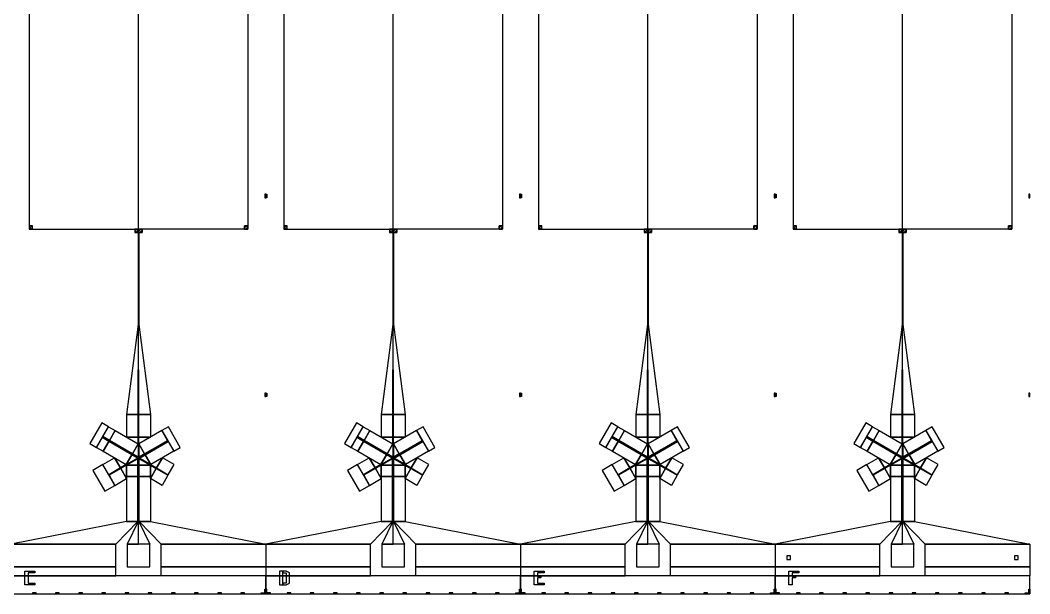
# Model space of a CAD drawing. Extents: x -50899 to 50899, y -48295 to 50898.
# Drawn here: x -25225 to -2825, y -24250 to -11539 of the extents above; entities that cross this region are included whole.
import ezdxf

# ---------------------------------------------------------------- set-up
doc = ezdxf.new("R2010")
doc.units = 0

# ---------------------------------------------------------------- blocks, each defined once
blk = doc.blocks.new('C')
for points in [[(2724, 7981), (2724, 14081), (301, 14081), (301, 7981), (2724, 7981)], [(2726, 7981), (2726, 14081), (5149, 14081), (5149, 7981), (2726, 7981)], [(5550, 8678), (5550, 8758), (5530, 8758), (5530, 8678), (5550, 8678)], [(376, 7981), (376, 8056), (301, 8056), (301, 7981), (376, 7981)], [(301, 8056), (311, 8018), (338, 7991), (376, 7981), (376, 8018), (357, 8023), (344, 8037), (338, 8056), (301, 8056)], [(338, 8056), (344, 8037), (357, 8023), (376, 8018), (376, 8056), (376, 8056), (376, 8056), (376, 8056), (338, 8056)], [(2646, 7981), (2646, 7906), (2720, 7906), (2720, 7981), (2646, 7981)], [(2720, 7906), (2710, 7943), (2683, 7971), (2646, 7981), (2646, 7943), (2664, 7938), (2678, 7924), (2683, 7906), (2720, 7906)], [(2683, 7906), (2678, 7924), (2664, 7938), (2646, 7943), (2646, 7906), (2646, 7906), (2646, 7906), (2646, 7906), (2683, 7906)], [(2724, 5871), (2724, 7981), (2720, 7981), (2720, 5871), (2724, 5871)], [(2726, 5871), (2726, 7981), (2730, 7981), (2730, 5871), (2726, 5871)], [(2730, 7981), (2730, 7906), (2804, 7906), (2804, 7981), (2730, 7981)], [(2730, 7906), (2740, 7943), (2767, 7971), (2804, 7981), (2804, 7943), (2786, 7938), (2772, 7924), (2767, 7906), (2730, 7906)], [(2767, 7906), (2772, 7924), (2786, 7938), (2804, 7943), (2804, 7906), (2804, 7906), (2804, 7906), (2804, 7906), (2767, 7906)], [(5149, 7981), (5149, 8056), (5074, 8056), (5074, 7981), (5149, 7981)], [(5149, 8056), (5139, 8018), (5112, 7991), (5074, 7981), (5074, 8018), (5093, 8023), (5106, 8037), (5112, 8056), (5149, 8056)], [(5112, 8056), (5106, 8037), (5093, 8023), (5074, 8018), (5074, 8056), (5074, 8056), (5074, 8056), (5074, 8056), (5112, 8056)], [(2718, 3871), (2724, 5871), (2720, 5871), (2460, 3871), (2718, 3871)], [(2732, 3871), (2726, 5871), (2730, 5871), (2990, 3871), (2732, 3871)], [(5550, 4269), (5550, 4349), (5530, 4349), (5530, 4269), (5550, 4269)], [(2718, 3371), (2718, 3871), (2460, 3871), (2460, 3371), (2718, 3371)], [(2732, 3371), (2732, 3871), (2990, 3871), (2990, 3371), (2732, 3371)], [(2059, 3602), (1910, 3688), (1645, 3229), (1794, 3143), (2059, 3602)], [(2083, 3300), (1934, 3386), (2059, 3602), (2208, 3516), (2083, 3300)], [(3507, 3057), (3652, 3141), (3387, 3600), (3242, 3516), (3507, 3057)], [(2592, 3005), (2083, 3300), (2208, 3516), (2718, 3222), (2592, 3005)], [(2718, 3222), (2718, 3371), (2460, 3371), (2718, 3222), (2718, 3222)], [(2858, 3005), (3367, 3300), (3242, 3516), (2732, 3222), (2858, 3005)], [(2732, 3222), (2732, 3371), (2990, 3371), (2732, 3222), (2732, 3222)], [(2068, 3274), (1919, 3360), (1794, 3143), (1943, 3057), (2068, 3274)], [(2578, 2979), (2068, 3274), (1943, 3057), (2452, 2763), (2578, 2979)], [(2589, 2999), (2079, 3293), (2071, 3280), (2581, 2986), (2589, 2999)], [(2718, 2933), (2592, 3005), (2718, 3222), (2718, 2933), (2718, 2933)], [(2732, 2933), (2858, 3005), (2732, 3222), (2732, 2933), (2732, 2933)], [(2869, 2986), (3379, 3280), (3371, 3293), (2861, 2999), (2869, 2986)], [(2872, 2979), (3382, 3274), (3507, 3057), (2998, 2763), (2872, 2979)], [(2702, 2907), (2578, 2979), (2452, 2763), (2702, 2907), (2702, 2907)], [(2710, 2920), (2585, 2992), (2581, 2986), (2706, 2914), (2710, 2920)], [(2710, 2920), (2585, 2992), (2589, 2999), (2714, 2927), (2710, 2920)], [(2725, 2920), (2714, 2927), (2706, 2914), (2718, 2907), (2725, 2920)], [(2725, 2907), (2725, 2920), (2725, 2920), (2718, 2907), (2725, 2907)], [(2732, 2907), (2744, 2914), (2736, 2927), (2725, 2920), (2732, 2907)], [(2725, 2907), (2725, 2920), (2725, 2920), (2732, 2907), (2725, 2907)], [(2740, 2920), (2865, 2992), (2861, 2999), (2736, 2927), (2740, 2920)], [(2740, 2920), (2865, 2992), (2869, 2986), (2744, 2914), (2740, 2920)], [(2748, 2907), (2872, 2979), (2998, 2763), (2748, 2907), (2748, 2907)], [(1935, 2762), (1712, 2633), (1977, 2174), (2200, 2303), (1935, 2762)], [(2324, 2689), (2064, 2539), (1935, 2762), (2195, 2912), (2324, 2689)], [(2452, 2763), (2324, 2689), (2195, 2912), (2452, 2763), (2452, 2763)], [(2460, 2750), (2331, 2676), (2460, 2453), (2460, 2750), (2460, 2750)], [(2710, 2750), (2710, 2894), (2710, 2894), (2460, 2750), (2710, 2750)], [(2710, 2500), (2710, 2750), (2460, 2750), (2460, 2500), (2710, 2500)], [(2732, 2894), (2732, 2907), (2718, 2907), (2718, 2894), (2732, 2894)], [(2725, 2750), (2725, 2894), (2718, 2894), (2718, 2750), (2725, 2750)], [(2732, 2500), (2732, 2750), (2718, 2750), (2718, 2500), (2732, 2500)], [(2725, 2750), (2725, 2894), (2732, 2894), (2732, 2750), (2725, 2750)], [(2740, 2750), (2740, 2894), (2740, 2894), (2990, 2750), (2740, 2750)], [(2740, 2500), (2740, 2750), (2990, 2750), (2990, 2500), (2740, 2500)], [(2990, 2750), (3119, 2676), (2990, 2453), (2990, 2750), (2990, 2750)], [(2998, 2763), (3126, 2689), (3255, 2912), (2998, 2763), (2998, 2763)], [(3126, 2689), (3386, 2539), (3515, 2762), (3255, 2912), (3126, 2689)], [(2331, 2676), (2071, 2526), (2200, 2303), (2460, 2453), (2331, 2676)], [(2710, 1500), (2710, 2500), (2460, 2500), (2460, 1500), (2710, 1500)], [(2732, 1500), (2732, 2500), (2718, 2500), (2718, 1500), (2732, 1500)], [(2740, 1500), (2740, 2500), (2990, 2500), (2990, 1500), (2740, 1500)], [(3119, 2676), (3379, 2526), (3250, 2303), (2990, 2453), (3119, 2676)], [(2225, 1000), (2710, 1500), (2460, 1500), (-100, 1000), (2225, 1000)], [(2725, 1000), (2725, 1500), (2718, 1500), (2475, 1000), (2725, 1000)], [(2725, 1000), (2725, 1500), (2732, 1500), (2975, 1000), (2725, 1000)], [(3225, 1000), (2740, 1500), (2990, 1500), (5550, 1000), (3225, 1000)], [(2225, 500), (2225, 1000), (-100, 1000), (-100, 500), (2225, 500)], [(2975, 500), (2975, 1000), (2475, 1000), (2475, 500), (2975, 500)], [(3225, 500), (3225, 1000), (5550, 1000), (5550, 500), (3225, 500)], [(2225, 300), (2225, 500), (-100, 500), (-100, 300), (2225, 300)], [(3225, 300), (3225, 500), (5550, 500), (5550, 300), (3225, 300)], [(5550, -100), (5550, 300), (-100, 300), (-100, -100), (5550, -100)], [(200, 100), (200, 400), (425, 400), (425, 362), (275, 362), (275, 138), (425, 138), (425, 100), (200, 100), (200, 100)], [(5550, -100), (5450, -100), (5450, -80), (5530, -80), (5530, 0), (5550, 0), (5550, -100)], [(374, -100), (454, -100), (454, -80), (374, -80), (374, -100)], [(887, -100), (967, -100), (967, -80), (887, -80), (887, -100)], [(1401, -100), (1481, -100), (1481, -80), (1401, -80), (1401, -100)], [(1915, -100), (1995, -100), (1995, -80), (1915, -80), (1915, -100)], [(2428, -100), (2508, -100), (2508, -80), (2428, -80), (2428, -100)], [(2942, -100), (3022, -100), (3022, -80), (2942, -80), (2942, -100)], [(3455, -100), (3535, -100), (3535, -80), (3455, -80), (3455, -100)], [(3969, -100), (4049, -100), (4049, -80), (3969, -80), (3969, -100)], [(4483, -100), (4563, -100), (4563, -80), (4483, -80), (4483, -100)], [(4996, -100), (5076, -100), (5076, -80), (4996, -80), (4996, -100)]]:
    blk.add_lwpolyline(points)
blk = doc.blocks.new('D')
for points in [[(2724, 7981), (2724, 14081), (301, 14081), (301, 7981), (2724, 7981)], [(2726, 7981), (2726, 14081), (5149, 14081), (5149, 7981), (2726, 7981)], [(-100, 8678), (-100, 8758), (-80, 8758), (-80, 8678), (-100, 8678)], [(5550, 8678), (5550, 8758), (5530, 8758), (5530, 8678), (5550, 8678)], [(376, 7981), (376, 8056), (301, 8056), (301, 7981), (376, 7981)], [(301, 8056), (311, 8018), (338, 7991), (376, 7981), (376, 8018), (357, 8023), (344, 8037), (338, 8056), (301, 8056)], [(338, 8056), (344, 8037), (357, 8023), (376, 8018), (376, 8056), (376, 8056), (376, 8056), (376, 8056), (338, 8056)], [(2646, 7981), (2646, 7906), (2720, 7906), (2720, 7981), (2646, 7981)], [(2720, 7906), (2710, 7943), (2683, 7971), (2646, 7981), (2646, 7943), (2664, 7938), (2678, 7924), (2683, 7906), (2720, 7906)], [(2683, 7906), (2678, 7924), (2664, 7938), (2646, 7943), (2646, 7906), (2646, 7906), (2646, 7906), (2646, 7906), (2683, 7906)], [(2724, 5871), (2724, 7981), (2720, 7981), (2720, 5871), (2724, 5871)], [(2726, 5871), (2726, 7981), (2730, 7981), (2730, 5871), (2726, 5871)], [(2730, 7981), (2730, 7906), (2804, 7906), (2804, 7981), (2730, 7981)], [(2730, 7906), (2740, 7943), (2767, 7971), (2804, 7981), (2804, 7943), (2786, 7938), (2772, 7924), (2767, 7906), (2730, 7906)], [(2767, 7906), (2772, 7924), (2786, 7938), (2804, 7943), (2804, 7906), (2804, 7906), (2804, 7906), (2804, 7906), (2767, 7906)], [(5149, 7981), (5149, 8056), (5074, 8056), (5074, 7981), (5149, 7981)], [(5149, 8056), (5139, 8018), (5112, 7991), (5074, 7981), (5074, 8018), (5093, 8023), (5106, 8037), (5112, 8056), (5149, 8056)], [(5112, 8056), (5106, 8037), (5093, 8023), (5074, 8018), (5074, 8056), (5074, 8056), (5074, 8056), (5074, 8056), (5112, 8056)], [(2718, 3871), (2724, 5871), (2720, 5871), (2460, 3871), (2718, 3871)], [(2732, 3871), (2726, 5871), (2730, 5871), (2990, 3871), (2732, 3871)], [(-100, 4269), (-100, 4349), (-80, 4349), (-80, 4269), (-100, 4269)], [(5550, 4269), (5550, 4349), (5530, 4349), (5530, 4269), (5550, 4269)], [(2718, 3371), (2718, 3871), (2460, 3871), (2460, 3371), (2718, 3371)], [(2732, 3371), (2732, 3871), (2990, 3871), (2990, 3371), (2732, 3371)], [(2059, 3602), (1910, 3688), (1645, 3229), (1794, 3143), (2059, 3602)], [(2083, 3300), (1934, 3386), (2059, 3602), (2208, 3516), (2083, 3300)], [(3507, 3057), (3652, 3141), (3387, 3600), (3242, 3516), (3507, 3057)], [(2592, 3005), (2083, 3300), (2208, 3516), (2718, 3222), (2592, 3005)], [(2718, 3222), (2718, 3371), (2460, 3371), (2718, 3222), (2718, 3222)], [(2858, 3005), (3367, 3300), (3242, 3516), (2732, 3222), (2858, 3005)], [(2732, 3222), (2732, 3371), (2990, 3371), (2732, 3222), (2732, 3222)], [(2068, 3274), (1919, 3360), (1794, 3143), (1943, 3057), (2068, 3274)], [(2578, 2979), (2068, 3274), (1943, 3057), (2452, 2763), (2578, 2979)], [(2589, 2999), (2079, 3293), (2071, 3280), (2581, 2986), (2589, 2999)], [(2718, 2933), (2592, 3005), (2718, 3222), (2718, 2933), (2718, 2933)], [(2732, 2933), (2858, 3005), (2732, 3222), (2732, 2933), (2732, 2933)], [(2869, 2986), (3379, 3280), (3371, 3293), (2861, 2999), (2869, 2986)], [(2872, 2979), (3382, 3274), (3507, 3057), (2998, 2763), (2872, 2979)], [(2702, 2907), (2578, 2979), (2452, 2763), (2702, 2907), (2702, 2907)], [(2710, 2920), (2585, 2992), (2581, 2986), (2706, 2914), (2710, 2920)], [(2710, 2920), (2585, 2992), (2589, 2999), (2714, 2927), (2710, 2920)], [(2725, 2920), (2714, 2927), (2706, 2914), (2718, 2907), (2725, 2920)], [(2725, 2907), (2725, 2920), (2725, 2920), (2718, 2907), (2725, 2907)], [(2732, 2907), (2744, 2914), (2736, 2927), (2725, 2920), (2732, 2907)], [(2725, 2907), (2725, 2920), (2725, 2920), (2732, 2907), (2725, 2907)], [(2740, 2920), (2865, 2992), (2861, 2999), (2736, 2927), (2740, 2920)], [(2740, 2920), (2865, 2992), (2869, 2986), (2744, 2914), (2740, 2920)], [(2748, 2907), (2872, 2979), (2998, 2763), (2748, 2907), (2748, 2907)], [(1935, 2762), (1712, 2633), (1977, 2174), (2200, 2303), (1935, 2762)], [(2324, 2689), (2064, 2539), (1935, 2762), (2195, 2912), (2324, 2689)], [(2452, 2763), (2324, 2689), (2195, 2912), (2452, 2763), (2452, 2763)], [(2460, 2750), (2331, 2676), (2460, 2453), (2460, 2750), (2460, 2750)], [(2710, 2750), (2710, 2894), (2710, 2894), (2460, 2750), (2710, 2750)], [(2710, 2500), (2710, 2750), (2460, 2750), (2460, 2500), (2710, 2500)], [(2732, 2894), (2732, 2907), (2718, 2907), (2718, 2894), (2732, 2894)], [(2725, 2750), (2725, 2894), (2718, 2894), (2718, 2750), (2725, 2750)], [(2732, 2500), (2732, 2750), (2718, 2750), (2718, 2500), (2732, 2500)], [(2725, 2750), (2725, 2894), (2732, 2894), (2732, 2750), (2725, 2750)], [(2740, 2750), (2740, 2894), (2740, 2894), (2990, 2750), (2740, 2750)], [(2740, 2500), (2740, 2750), (2990, 2750), (2990, 2500), (2740, 2500)], [(2990, 2750), (3119, 2676), (2990, 2453), (2990, 2750), (2990, 2750)], [(2998, 2763), (3126, 2689), (3255, 2912), (2998, 2763), (2998, 2763)], [(3126, 2689), (3386, 2539), (3515, 2762), (3255, 2912), (3126, 2689)], [(2331, 2676), (2071, 2526), (2200, 2303), (2460, 2453), (2331, 2676)], [(2710, 1500), (2710, 2500), (2460, 2500), (2460, 1500), (2710, 1500)], [(2732, 1500), (2732, 2500), (2718, 2500), (2718, 1500), (2732, 1500)], [(2740, 1500), (2740, 2500), (2990, 2500), (2990, 1500), (2740, 1500)], [(3119, 2676), (3379, 2526), (3250, 2303), (2990, 2453), (3119, 2676)], [(2225, 1000), (2710, 1500), (2460, 1500), (-100, 1000), (2225, 1000)], [(2725, 1000), (2725, 1500), (2718, 1500), (2475, 1000), (2725, 1000)], [(2725, 1000), (2725, 1500), (2732, 1500), (2975, 1000), (2725, 1000)], [(3225, 1000), (2740, 1500), (2990, 1500), (5550, 1000), (3225, 1000)], [(2225, 500), (2225, 1000), (-100, 1000), (-100, 500), (2225, 500)], [(2975, 500), (2975, 1000), (2475, 1000), (2475, 500), (2975, 500)], [(3225, 500), (3225, 1000), (5550, 1000), (5550, 500), (3225, 500)], [(2225, 300), (2225, 500), (-100, 500), (-100, 300), (2225, 300)], [(3225, 300), (3225, 500), (5550, 500), (5550, 300), (3225, 300)], [(5550, -100), (5550, 300), (-100, 300), (-100, -100), (5550, -100)], [(200, 100), (275, 100), (275, 400), (200, 400), (200, 100)], [(275, 100), (350, 100), (425, 138), (425, 362), (350, 400), (275, 400), (275, 362), (350, 362), (350, 138), (275, 138), (275, 100)], [(-100, -100), (0, -100), (0, -80), (-80, -80), (-80, 0), (-100, 0), (-100, -100)], [(5550, -100), (5450, -100), (5450, -80), (5530, -80), (5530, 0), (5550, 0), (5550, -100)], [(374, -100), (454, -100), (454, -80), (374, -80), (374, -100)], [(887, -100), (967, -100), (967, -80), (887, -80), (887, -100)], [(1401, -100), (1481, -100), (1481, -80), (1401, -80), (1401, -100)], [(1915, -100), (1995, -100), (1995, -80), (1915, -80), (1915, -100)], [(2428, -100), (2508, -100), (2508, -80), (2428, -80), (2428, -100)], [(2942, -100), (3022, -100), (3022, -80), (2942, -80), (2942, -100)], [(3455, -100), (3535, -100), (3535, -80), (3455, -80), (3455, -100)], [(3969, -100), (4049, -100), (4049, -80), (3969, -80), (3969, -100)], [(4483, -100), (4563, -100), (4563, -80), (4483, -80), (4483, -100)], [(4996, -100), (5076, -100), (5076, -80), (4996, -80), (4996, -100)]]:
    blk.add_lwpolyline(points)
blk = doc.blocks.new('E')
for points in [[(2724, 7981), (2724, 14081), (301, 14081), (301, 7981), (2724, 7981)], [(2726, 7981), (2726, 14081), (5149, 14081), (5149, 7981), (2726, 7981)], [(-100, 8678), (-100, 8758), (-80, 8758), (-80, 8678), (-100, 8678)], [(5550, 8678), (5550, 8758), (5530, 8758), (5530, 8678), (5550, 8678)], [(376, 7981), (376, 8056), (301, 8056), (301, 7981), (376, 7981)], [(301, 8056), (311, 8018), (338, 7991), (376, 7981), (376, 8018), (357, 8023), (344, 8037), (338, 8056), (301, 8056)], [(338, 8056), (344, 8037), (357, 8023), (376, 8018), (376, 8056), (376, 8056), (376, 8056), (376, 8056), (338, 8056)], [(2646, 7981), (2646, 7906), (2720, 7906), (2720, 7981), (2646, 7981)], [(2720, 7906), (2710, 7943), (2683, 7971), (2646, 7981), (2646, 7943), (2664, 7938), (2678, 7924), (2683, 7906), (2720, 7906)], [(2683, 7906), (2678, 7924), (2664, 7938), (2646, 7943), (2646, 7906), (2646, 7906), (2646, 7906), (2646, 7906), (2683, 7906)], [(2724, 5871), (2724, 7981), (2720, 7981), (2720, 5871), (2724, 5871)], [(2726, 5871), (2726, 7981), (2730, 7981), (2730, 5871), (2726, 5871)], [(2730, 7981), (2730, 7906), (2804, 7906), (2804, 7981), (2730, 7981)], [(2730, 7906), (2740, 7943), (2767, 7971), (2804, 7981), (2804, 7943), (2786, 7938), (2772, 7924), (2767, 7906), (2730, 7906)], [(2767, 7906), (2772, 7924), (2786, 7938), (2804, 7943), (2804, 7906), (2804, 7906), (2804, 7906), (2804, 7906), (2767, 7906)], [(5149, 7981), (5149, 8056), (5074, 8056), (5074, 7981), (5149, 7981)], [(5149, 8056), (5139, 8018), (5112, 7991), (5074, 7981), (5074, 8018), (5093, 8023), (5106, 8037), (5112, 8056), (5149, 8056)], [(5112, 8056), (5106, 8037), (5093, 8023), (5074, 8018), (5074, 8056), (5074, 8056), (5074, 8056), (5074, 8056), (5112, 8056)], [(2718, 3871), (2724, 5871), (2720, 5871), (2460, 3871), (2718, 3871)], [(2732, 3871), (2726, 5871), (2730, 5871), (2990, 3871), (2732, 3871)], [(-100, 4269), (-100, 4349), (-80, 4349), (-80, 4269), (-100, 4269)], [(5550, 4269), (5550, 4349), (5530, 4349), (5530, 4269), (5550, 4269)], [(2718, 3371), (2718, 3871), (2460, 3871), (2460, 3371), (2718, 3371)], [(2732, 3371), (2732, 3871), (2990, 3871), (2990, 3371), (2732, 3371)], [(2059, 3602), (1910, 3688), (1645, 3229), (1794, 3143), (2059, 3602)], [(2083, 3300), (1934, 3386), (2059, 3602), (2208, 3516), (2083, 3300)], [(3507, 3057), (3652, 3141), (3387, 3600), (3242, 3516), (3507, 3057)], [(2592, 3005), (2083, 3300), (2208, 3516), (2718, 3222), (2592, 3005)], [(2718, 3222), (2718, 3371), (2460, 3371), (2718, 3222), (2718, 3222)], [(2858, 3005), (3367, 3300), (3242, 3516), (2732, 3222), (2858, 3005)], [(2732, 3222), (2732, 3371), (2990, 3371), (2732, 3222), (2732, 3222)], [(2068, 3274), (1919, 3360), (1794, 3143), (1943, 3057), (2068, 3274)], [(2578, 2979), (2068, 3274), (1943, 3057), (2452, 2763), (2578, 2979)], [(2589, 2999), (2079, 3293), (2071, 3280), (2581, 2986), (2589, 2999)], [(2718, 2933), (2592, 3005), (2718, 3222), (2718, 2933), (2718, 2933)], [(2732, 2933), (2858, 3005), (2732, 3222), (2732, 2933), (2732, 2933)], [(2869, 2986), (3379, 3280), (3371, 3293), (2861, 2999), (2869, 2986)], [(2872, 2979), (3382, 3274), (3507, 3057), (2998, 2763), (2872, 2979)], [(2702, 2907), (2578, 2979), (2452, 2763), (2702, 2907), (2702, 2907)], [(2710, 2920), (2585, 2992), (2581, 2986), (2706, 2914), (2710, 2920)], [(2710, 2920), (2585, 2992), (2589, 2999), (2714, 2927), (2710, 2920)], [(2725, 2920), (2714, 2927), (2706, 2914), (2718, 2907), (2725, 2920)], [(2725, 2907), (2725, 2920), (2725, 2920), (2718, 2907), (2725, 2907)], [(2732, 2907), (2744, 2914), (2736, 2927), (2725, 2920), (2732, 2907)], [(2725, 2907), (2725, 2920), (2725, 2920), (2732, 2907), (2725, 2907)], [(2740, 2920), (2865, 2992), (2861, 2999), (2736, 2927), (2740, 2920)], [(2740, 2920), (2865, 2992), (2869, 2986), (2744, 2914), (2740, 2920)], [(2748, 2907), (2872, 2979), (2998, 2763), (2748, 2907), (2748, 2907)], [(1935, 2762), (1712, 2633), (1977, 2174), (2200, 2303), (1935, 2762)], [(2324, 2689), (2064, 2539), (1935, 2762), (2195, 2912), (2324, 2689)], [(2452, 2763), (2324, 2689), (2195, 2912), (2452, 2763), (2452, 2763)], [(2460, 2750), (2331, 2676), (2460, 2453), (2460, 2750), (2460, 2750)], [(2710, 2750), (2710, 2894), (2710, 2894), (2460, 2750), (2710, 2750)], [(2710, 2500), (2710, 2750), (2460, 2750), (2460, 2500), (2710, 2500)], [(2732, 2894), (2732, 2907), (2718, 2907), (2718, 2894), (2732, 2894)], [(2725, 2750), (2725, 2894), (2718, 2894), (2718, 2750), (2725, 2750)], [(2732, 2500), (2732, 2750), (2718, 2750), (2718, 2500), (2732, 2500)], [(2725, 2750), (2725, 2894), (2732, 2894), (2732, 2750), (2725, 2750)], [(2740, 2750), (2740, 2894), (2740, 2894), (2990, 2750), (2740, 2750)], [(2740, 2500), (2740, 2750), (2990, 2750), (2990, 2500), (2740, 2500)], [(2990, 2750), (3119, 2676), (2990, 2453), (2990, 2750), (2990, 2750)], [(2998, 2763), (3126, 2689), (3255, 2912), (2998, 2763), (2998, 2763)], [(3126, 2689), (3386, 2539), (3515, 2762), (3255, 2912), (3126, 2689)], [(2331, 2676), (2071, 2526), (2200, 2303), (2460, 2453), (2331, 2676)], [(2710, 1500), (2710, 2500), (2460, 2500), (2460, 1500), (2710, 1500)], [(2732, 1500), (2732, 2500), (2718, 2500), (2718, 1500), (2732, 1500)], [(2740, 1500), (2740, 2500), (2990, 2500), (2990, 1500), (2740, 1500)], [(3119, 2676), (3379, 2526), (3250, 2303), (2990, 2453), (3119, 2676)], [(2225, 1000), (2710, 1500), (2460, 1500), (-100, 1000), (2225, 1000)], [(2725, 1000), (2725, 1500), (2718, 1500), (2475, 1000), (2725, 1000)], [(2725, 1000), (2725, 1500), (2732, 1500), (2975, 1000), (2725, 1000)], [(3225, 1000), (2740, 1500), (2990, 1500), (5550, 1000), (3225, 1000)], [(2225, 500), (2225, 1000), (-100, 1000), (-100, 500), (2225, 500)], [(2975, 500), (2975, 1000), (2475, 1000), (2475, 500), (2975, 500)], [(3225, 500), (3225, 1000), (5550, 1000), (5550, 500), (3225, 500)], [(2225, 300), (2225, 500), (-100, 500), (-100, 300), (2225, 300)], [(3225, 300), (3225, 500), (5550, 500), (5550, 300), (3225, 300)], [(5550, -100), (5550, 300), (-100, 300), (-100, -100), (5550, -100)], [(200, 100), (200, 400), (425, 400), (425, 362), (275, 362), (275, 288), (350, 288), (350, 250), (275, 250), (275, 138), (425, 138), (425, 100), (200, 100), (200, 100)], [(-100, -100), (0, -100), (0, -80), (-80, -80), (-80, 0), (-100, 0), (-100, -100)], [(5550, -100), (5450, -100), (5450, -80), (5530, -80), (5530, 0), (5550, 0), (5550, -100)], [(374, -100), (454, -100), (454, -80), (374, -80), (374, -100)], [(887, -100), (967, -100), (967, -80), (887, -80), (887, -100)], [(1401, -100), (1481, -100), (1481, -80), (1401, -80), (1401, -100)], [(1915, -100), (1995, -100), (1995, -80), (1915, -80), (1915, -100)], [(2428, -100), (2508, -100), (2508, -80), (2428, -80), (2428, -100)], [(2942, -100), (3022, -100), (3022, -80), (2942, -80), (2942, -100)], [(3455, -100), (3535, -100), (3535, -80), (3455, -80), (3455, -100)], [(3969, -100), (4049, -100), (4049, -80), (3969, -80), (3969, -100)], [(4483, -100), (4563, -100), (4563, -80), (4483, -80), (4483, -100)], [(4996, -100), (5076, -100), (5076, -80), (4996, -80), (4996, -100)]]:
    blk.add_lwpolyline(points)
blk = doc.blocks.new('F')
for points in [[(2724, 7981), (2724, 14081), (301, 14081), (301, 7981), (2724, 7981)], [(2726, 7981), (2726, 14081), (5149, 14081), (5149, 7981), (2726, 7981)], [(-100, 8678), (-100, 8758), (-80, 8758), (-80, 8678), (-100, 8678)], [(5550, 8678), (5550, 8758), (5530, 8758), (5530, 8678), (5550, 8678)], [(376, 7981), (376, 8056), (301, 8056), (301, 7981), (376, 7981)], [(301, 8056), (311, 8018), (338, 7991), (376, 7981), (376, 8018), (357, 8023), (344, 8037), (338, 8056), (301, 8056)], [(338, 8056), (344, 8037), (357, 8023), (376, 8018), (376, 8056), (376, 8056), (376, 8056), (376, 8056), (338, 8056)], [(2646, 7981), (2646, 7906), (2720, 7906), (2720, 7981), (2646, 7981)], [(2720, 7906), (2710, 7943), (2683, 7971), (2646, 7981), (2646, 7943), (2664, 7938), (2678, 7924), (2683, 7906), (2720, 7906)], [(2683, 7906), (2678, 7924), (2664, 7938), (2646, 7943), (2646, 7906), (2646, 7906), (2646, 7906), (2646, 7906), (2683, 7906)], [(2724, 5871), (2724, 7981), (2720, 7981), (2720, 5871), (2724, 5871)], [(2726, 5871), (2726, 7981), (2730, 7981), (2730, 5871), (2726, 5871)], [(2730, 7981), (2730, 7906), (2804, 7906), (2804, 7981), (2730, 7981)], [(2730, 7906), (2740, 7943), (2767, 7971), (2804, 7981), (2804, 7943), (2786, 7938), (2772, 7924), (2767, 7906), (2730, 7906)], [(2767, 7906), (2772, 7924), (2786, 7938), (2804, 7943), (2804, 7906), (2804, 7906), (2804, 7906), (2804, 7906), (2767, 7906)], [(5149, 7981), (5149, 8056), (5074, 8056), (5074, 7981), (5149, 7981)], [(5149, 8056), (5139, 8018), (5112, 7991), (5074, 7981), (5074, 8018), (5093, 8023), (5106, 8037), (5112, 8056), (5149, 8056)], [(5112, 8056), (5106, 8037), (5093, 8023), (5074, 8018), (5074, 8056), (5074, 8056), (5074, 8056), (5074, 8056), (5112, 8056)], [(2718, 3871), (2724, 5871), (2720, 5871), (2460, 3871), (2718, 3871)], [(2732, 3871), (2726, 5871), (2730, 5871), (2990, 3871), (2732, 3871)], [(-100, 4269), (-100, 4349), (-80, 4349), (-80, 4269), (-100, 4269)], [(5550, 4269), (5550, 4349), (5530, 4349), (5530, 4269), (5550, 4269)], [(2718, 3371), (2718, 3871), (2460, 3871), (2460, 3371), (2718, 3371)], [(2732, 3371), (2732, 3871), (2990, 3871), (2990, 3371), (2732, 3371)], [(2059, 3602), (1910, 3688), (1645, 3229), (1794, 3143), (2059, 3602)], [(2083, 3300), (1934, 3386), (2059, 3602), (2208, 3516), (2083, 3300)], [(3507, 3057), (3652, 3141), (3387, 3600), (3242, 3516), (3507, 3057)], [(2592, 3005), (2083, 3300), (2208, 3516), (2718, 3222), (2592, 3005)], [(2718, 3222), (2718, 3371), (2460, 3371), (2718, 3222), (2718, 3222)], [(2858, 3005), (3367, 3300), (3242, 3516), (2732, 3222), (2858, 3005)], [(2732, 3222), (2732, 3371), (2990, 3371), (2732, 3222), (2732, 3222)], [(2068, 3274), (1919, 3360), (1794, 3143), (1943, 3057), (2068, 3274)], [(2578, 2979), (2068, 3274), (1943, 3057), (2452, 2763), (2578, 2979)], [(2589, 2999), (2079, 3293), (2071, 3280), (2581, 2986), (2589, 2999)], [(2718, 2933), (2592, 3005), (2718, 3222), (2718, 2933), (2718, 2933)], [(2732, 2933), (2858, 3005), (2732, 3222), (2732, 2933), (2732, 2933)], [(2869, 2986), (3379, 3280), (3371, 3293), (2861, 2999), (2869, 2986)], [(2872, 2979), (3382, 3274), (3507, 3057), (2998, 2763), (2872, 2979)], [(2702, 2907), (2578, 2979), (2452, 2763), (2702, 2907), (2702, 2907)], [(2710, 2920), (2585, 2992), (2581, 2986), (2706, 2914), (2710, 2920)], [(2710, 2920), (2585, 2992), (2589, 2999), (2714, 2927), (2710, 2920)], [(2725, 2920), (2714, 2927), (2706, 2914), (2718, 2907), (2725, 2920)], [(2725, 2907), (2725, 2920), (2725, 2920), (2718, 2907), (2725, 2907)], [(2732, 2907), (2744, 2914), (2736, 2927), (2725, 2920), (2732, 2907)], [(2725, 2907), (2725, 2920), (2725, 2920), (2732, 2907), (2725, 2907)], [(2740, 2920), (2865, 2992), (2861, 2999), (2736, 2927), (2740, 2920)], [(2740, 2920), (2865, 2992), (2869, 2986), (2744, 2914), (2740, 2920)], [(2748, 2907), (2872, 2979), (2998, 2763), (2748, 2907), (2748, 2907)], [(1935, 2762), (1712, 2633), (1977, 2174), (2200, 2303), (1935, 2762)], [(2324, 2689), (2064, 2539), (1935, 2762), (2195, 2912), (2324, 2689)], [(2452, 2763), (2324, 2689), (2195, 2912), (2452, 2763), (2452, 2763)], [(2460, 2750), (2331, 2676), (2460, 2453), (2460, 2750), (2460, 2750)], [(2710, 2750), (2710, 2894), (2710, 2894), (2460, 2750), (2710, 2750)], [(2710, 2500), (2710, 2750), (2460, 2750), (2460, 2500), (2710, 2500)], [(2732, 2894), (2732, 2907), (2718, 2907), (2718, 2894), (2732, 2894)], [(2725, 2750), (2725, 2894), (2718, 2894), (2718, 2750), (2725, 2750)], [(2732, 2500), (2732, 2750), (2718, 2750), (2718, 2500), (2732, 2500)], [(2725, 2750), (2725, 2894), (2732, 2894), (2732, 2750), (2725, 2750)], [(2740, 2750), (2740, 2894), (2740, 2894), (2990, 2750), (2740, 2750)], [(2740, 2500), (2740, 2750), (2990, 2750), (2990, 2500), (2740, 2500)], [(2990, 2750), (3119, 2676), (2990, 2453), (2990, 2750), (2990, 2750)], [(2998, 2763), (3126, 2689), (3255, 2912), (2998, 2763), (2998, 2763)], [(3126, 2689), (3386, 2539), (3515, 2762), (3255, 2912), (3126, 2689)], [(2331, 2676), (2071, 2526), (2200, 2303), (2460, 2453), (2331, 2676)], [(2710, 1500), (2710, 2500), (2460, 2500), (2460, 1500), (2710, 1500)], [(2732, 1500), (2732, 2500), (2718, 2500), (2718, 1500), (2732, 1500)], [(2740, 1500), (2740, 2500), (2990, 2500), (2990, 1500), (2740, 1500)], [(3119, 2676), (3379, 2526), (3250, 2303), (2990, 2453), (3119, 2676)], [(2225, 1000), (2710, 1500), (2460, 1500), (-100, 1000), (2225, 1000)], [(2725, 1000), (2725, 1500), (2718, 1500), (2475, 1000), (2725, 1000)], [(2725, 1000), (2725, 1500), (2732, 1500), (2975, 1000), (2725, 1000)], [(3225, 1000), (2740, 1500), (2990, 1500), (5550, 1000), (3225, 1000)], [(2225, 500), (2225, 1000), (-100, 1000), (-100, 500), (2225, 500)], [(2975, 500), (2975, 1000), (2475, 1000), (2475, 500), (2975, 500)], [(3225, 500), (3225, 1000), (5550, 1000), (5550, 500), (3225, 500)], [(160, 740), (160, 660), (240, 660), (240, 740), (160, 740)], [(5210, 740), (5210, 660), (5290, 660), (5290, 740), (5210, 740)], [(2225, 300), (2225, 500), (-100, 500), (-100, 300), (2225, 300)], [(3225, 300), (3225, 500), (5550, 500), (5550, 300), (3225, 300)], [(5550, -100), (5550, 300), (-100, 300), (-100, -100), (5550, -100)], [(200, 100), (200, 400), (425, 400), (425, 362), (275, 362), (275, 288), (350, 288), (350, 250), (275, 250), (275, 100), (200, 100), (200, 100)], [(-100, -100), (0, -100), (0, -80), (-80, -80), (-80, 0), (-100, 0), (-100, -100)], [(5550, -100), (5450, -100), (5450, -80), (5530, -80), (5530, 0), (5550, 0), (5550, -100)], [(374, -100), (454, -100), (454, -80), (374, -80), (374, -100)], [(887, -100), (967, -100), (967, -80), (887, -80), (887, -100)], [(1401, -100), (1481, -100), (1481, -80), (1401, -80), (1401, -100)], [(1915, -100), (1995, -100), (1995, -80), (1915, -80), (1915, -100)], [(2428, -100), (2508, -100), (2508, -80), (2428, -80), (2428, -100)], [(2942, -100), (3022, -100), (3022, -80), (2942, -80), (2942, -100)], [(3455, -100), (3535, -100), (3535, -80), (3455, -80), (3455, -100)], [(3969, -100), (4049, -100), (4049, -80), (3969, -80), (3969, -100)], [(4483, -100), (4563, -100), (4563, -80), (4483, -80), (4483, -100)], [(4996, -100), (5076, -100), (5076, -80), (4996, -80), (4996, -100)]]:
    blk.add_lwpolyline(points)

msp = doc.modelspace()

# ---------------------------------------------------------------- block references
for name, p in [('F', (-8375, -24150)), ('C', (-25325, -24150)), ('D', (-19675, -24150)), ('E', (-14025, -24150))]:
    msp.add_blockref(name, p)

doc.saveas('drawing.dxf')
